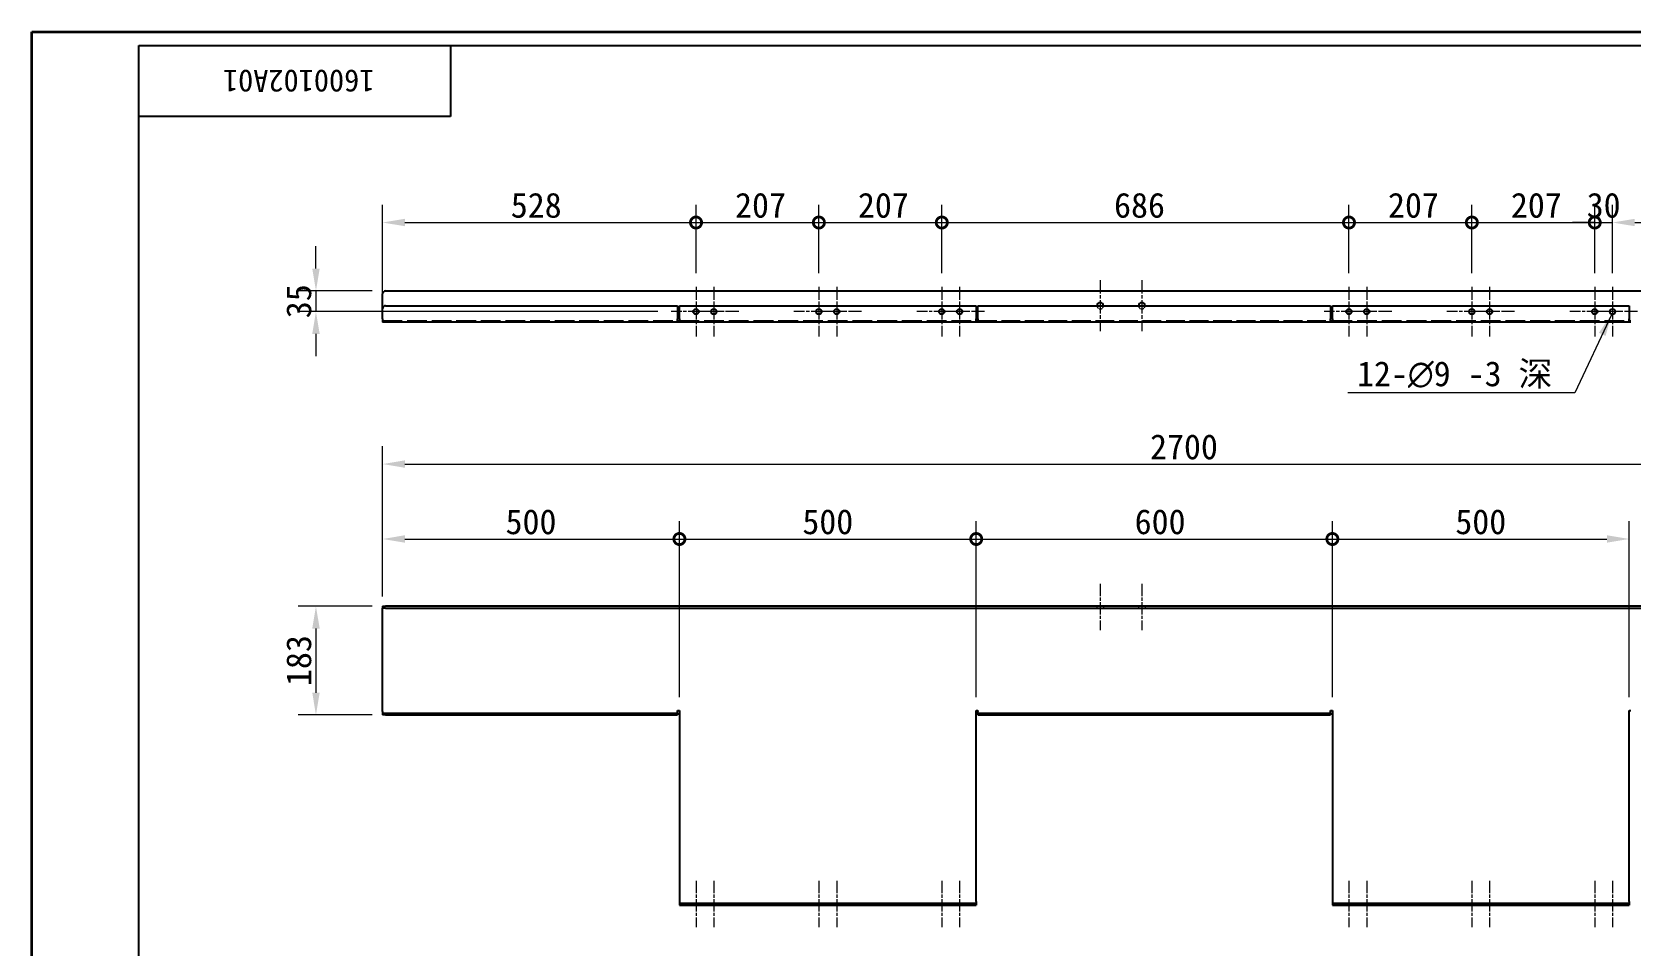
# Model space of a CAD drawing. Header units: millimetres. Extents: x 90 to 4373, y 82 to 3068.
# Drawn here: x 90 to 2782, y 1530 to 3068 of the extents above; entities that cross this region are included whole.
import ezdxf

# ---------------------------------------------------------------- set-up
doc = ezdxf.new("R2010")
doc.units = ezdxf.units.MM
doc.header["$LTSCALE"] = 15
doc.linetypes.add('CHAIN', pattern=[0.3543, 0.2362, -0.0295, 0.0591, -0.0295])
doc.linetypes.add('DASHED', pattern=[0.2067, 0.1654, -0.0413])
for name, color, linetype, lineweight, true_color in [('中心标记 (ISO)', 1, 'CHAIN', 18, 0xff0000), ('中心线 (ISO)', 1, 'CHAIN', 18, 0xff0000), ('尺寸 (ISO)', 7, 'Continuous', 18, 0x008000), ('符号 (ISO)', 7, 'Continuous', 18, 0x008000), ('隐藏 (ISO)', 5, 'DASHED', 18, 0x0000ff)]:
    doc.layers.add(name, color=color, linetype=linetype, lineweight=lineweight, true_color=true_color)
doc.layers.add('可见 (ISO)', color=7, linetype='Continuous', lineweight=25)
doc.layers.add('图框 (ISO)', color=7, linetype='Continuous', lineweight=35)
doc.styles.add('文本样式74', font='SimSun.ttf')
doc.styles.add('最新国标', font='simfang.ttf')
doc.dimstyles.new('默认 (GB)', dxfattribs={"dimscale": 15, "dimtxt": 2.8, "dimasz": 2.5, "dimexe": 2, "dimexo": 1.5, "dimgap": 0.5, "dimtad": 1, "dimtoh": 1, "dimdsep": 46, "dimtxsty": '最新国标', "dimcen": 0.09, "dimdle": 10, "dimclrd": 256, "dimclre": 256, "dimclrt": 256, "dimaunit": 1, "dimadec": 3, "dimazin": 2, "dimtfac": 0.535714, "dimtdec": 3, "dimtmove": 0, "dimatfit": 3, "dimfxl": 0, "dimtolj": 1, "dimlwd": -1, "dimlwe": -1, "dimarcsym": 0})
doc.dimstyles.new('默认 (GB)$7', dxfattribs={"dimscale": 15, "dimtxt": 2.8, "dimasz": 2.5, "dimexe": 2, "dimexo": 1.5, "dimgap": 0.5, "dimtad": 1, "dimtoh": 1, "dimdsep": 46, "dimtxsty": '最新国标', "dimcen": 0.09, "dimdle": 10, "dimclrd": 256, "dimclre": 256, "dimclrt": 256, "dimaunit": 1, "dimadec": 3, "dimazin": 2, "dimtfac": 0.535714, "dimtdec": 3, "dimtmove": 0, "dimatfit": 3, "dimfxl": 0, "dimtolj": 1, "dimlwd": -1, "dimlwe": -1, "dimarcsym": 0})

# ---------------------------------------------------------------- blocks, each defined once
blk = doc.blocks.new('图框 最新国标')
at = {"layer": '图框 (ISO)'}
for p, q in [((6, 7), (6, 204.5)), ((6, 204.5), (291.5, 204.5))]:
    blk.add_line(p, q, dxfattribs=at)
at = {"layer": '图框 (ISO)', "color": 7, "linetype": 'Continuous', "lineweight": 25}
for p, q in [((18, 203), (290, 203)), ((18, 7), (18, 203)), ((18, 203), (290, 203)), ((53, 203), (53, 195)), ((53, 195), (18, 195))]:
    blk.add_line(p, q, dxfattribs=at)
at = {"layer": '图框 (ISO)', "style": '文本样式74'}
blk.add_attdef('零件代号_001', (44.46, 200.25), '', height=2.5, rotation=180, dxfattribs=at)
blk = doc.blocks.new('*D5')
at = {"layer": 'Defpoints', "color": 0, "transparency": 16777216}
for p in [(685.7, 2100.7), (568.4, 1917.7), (685.7, 1917.7)]:
    blk.add_point(p, dxfattribs=at)
at = {"layer": '尺寸 (ISO)', "color": 116, "true_color": 0x00803f, "transparency": 16777216}
for p, q in [((663.2, 2100.7), (538.4, 2100.7)), ((568.4, 2063.2), (568.4, 1955.2)), ((663.2, 1917.7), (538.4, 1917.7))]:
    blk.add_line(p, q, dxfattribs=at)
for points in [[(562.2, 2063.2), (574.7, 2063.2), (568.4, 2100.7)], [(562.2, 1955.2), (574.7, 1955.2), (568.4, 1917.7)]]:
    blk.add_solid(points, dxfattribs=at)
at = {"layer": '尺寸 (ISO)', "transparency": 16777216, "insert": (539.7, 2009.2), "char_height": 42, "attachment_point": 5, "rotation": 90, "style": '最新国标'}
blk.add_mtext('\\A1;183', dxfattribs=at)
blk = doc.blocks.new('_DotSmall')
at = {"color": 0, "linetype": 'ByBlock', "const_width": 0.5}
blk.add_lwpolyline([(-0.0625, 0, 1), (0.0625, 0, 1)], format="xyb", close=True, dxfattribs=at)
blk = doc.blocks.new('*D11')
at = {"layer": 'Defpoints', "color": 0, "transparency": 16777216}
for p in [(1180.7, 2213.9), (680.7, 2094.7), (1180.7, 1925.2)]:
    blk.add_point(p, dxfattribs=at)
at = {"layer": '尺寸 (ISO)', "color": 116, "true_color": 0x00803f, "transparency": 16777216}
for p, q in [((680.7, 2117.2), (680.7, 2243.9)), ((1180.7, 1947.7), (1180.7, 2243.9)), ((718.2, 2213.9), (1180.7, 2213.9))]:
    blk.add_line(p, q, dxfattribs=at)
blk.add_solid([(718.2, 2220.2), (718.2, 2207.7), (680.7, 2213.9)], dxfattribs=at)
at = {"layer": '尺寸 (ISO)', "color": 116, "true_color": 0x00803f, "transparency": 16777216, "xscale": 37.5, "yscale": 37.5, "zscale": 37.5}
blk.add_blockref('_DotSmall', (1180.7, 2213.9), dxfattribs=at)
at = {"layer": '尺寸 (ISO)', "transparency": 16777216, "insert": (930.7, 2242.7), "char_height": 42, "attachment_point": 5, "style": '最新国标'}
blk.add_mtext('\\A1;500', dxfattribs=at)
blk = doc.blocks.new('*D13')
at = {"layer": 'Defpoints', "color": 0, "transparency": 16777216}
for p in [(1680.7, 2213.9), (1180.7, 1925.2), (1680.7, 1925.2)]:
    blk.add_point(p, dxfattribs=at)
at = {"layer": '尺寸 (ISO)', "color": 116, "true_color": 0x00803f, "transparency": 16777216}
for p, q in [((1180.7, 1947.7), (1180.7, 2243.9)), ((1680.7, 1947.7), (1680.7, 2243.9)), ((1180.7, 2213.9), (1680.7, 2213.9))]:
    blk.add_line(p, q, dxfattribs=at)
at = {"layer": '尺寸 (ISO)', "color": 116, "true_color": 0x00803f, "transparency": 16777216, "xscale": 37.5, "yscale": 37.5, "zscale": 37.5, "rotation": 180}
blk.add_blockref('_DotSmall', (1180.7, 2213.9), dxfattribs=at)
at = {"layer": '尺寸 (ISO)', "color": 116, "true_color": 0x00803f, "transparency": 16777216, "xscale": 37.5, "yscale": 37.5, "zscale": 37.5}
blk.add_blockref('_DotSmall', (1680.7, 2213.9), dxfattribs=at)
at = {"layer": '尺寸 (ISO)', "transparency": 16777216, "insert": (1430.7, 2242.7), "char_height": 42, "attachment_point": 5, "style": '最新国标'}
blk.add_mtext('\\A1;500', dxfattribs=at)
blk = doc.blocks.new('*D14')
at = {"layer": 'Defpoints', "color": 0, "transparency": 16777216}
for p in [(2280.7, 2213.9), (1680.7, 1925.2), (2280.7, 1925.2)]:
    blk.add_point(p, dxfattribs=at)
at = {"layer": '尺寸 (ISO)', "color": 116, "true_color": 0x00803f, "transparency": 16777216}
for p, q in [((1680.7, 1947.7), (1680.7, 2243.9)), ((2280.7, 1947.7), (2280.7, 2243.9)), ((1680.7, 2213.9), (2280.7, 2213.9))]:
    blk.add_line(p, q, dxfattribs=at)
at = {"layer": '尺寸 (ISO)', "color": 116, "true_color": 0x00803f, "transparency": 16777216, "xscale": 37.5, "yscale": 37.5, "zscale": 37.5, "rotation": 180}
blk.add_blockref('_DotSmall', (1680.7, 2213.9), dxfattribs=at)
at = {"layer": '尺寸 (ISO)', "color": 116, "true_color": 0x00803f, "transparency": 16777216, "xscale": 37.5, "yscale": 37.5, "zscale": 37.5}
blk.add_blockref('_DotSmall', (2280.7, 2213.9), dxfattribs=at)
at = {"layer": '尺寸 (ISO)', "transparency": 16777216, "insert": (1990.5, 2242.7), "char_height": 42, "attachment_point": 5, "style": '最新国标'}
blk.add_mtext('\\A1;600', dxfattribs=at)
blk = doc.blocks.new('*D15')
at = {"layer": 'Defpoints', "color": 0, "transparency": 16777216}
for p in [(2780.7, 2213.9), (2280.7, 1925.2), (2780.7, 1925.2)]:
    blk.add_point(p, dxfattribs=at)
at = {"layer": '尺寸 (ISO)', "color": 116, "true_color": 0x00803f, "transparency": 16777216}
for p, q in [((2280.7, 1947.7), (2280.7, 2243.9)), ((2780.7, 1947.7), (2780.7, 2243.9)), ((2280.7, 2213.9), (2743.2, 2213.9))]:
    blk.add_line(p, q, dxfattribs=at)
blk.add_solid([(2743.2, 2220.2), (2743.2, 2207.7), (2780.7, 2213.9)], dxfattribs=at)
at = {"layer": '尺寸 (ISO)', "color": 116, "true_color": 0x00803f, "transparency": 16777216, "xscale": 37.5, "yscale": 37.5, "zscale": 37.5, "rotation": 180}
blk.add_blockref('_DotSmall', (2280.7, 2213.9), dxfattribs=at)
at = {"layer": '尺寸 (ISO)', "transparency": 16777216, "insert": (2530.7, 2242.7), "char_height": 42, "attachment_point": 5, "style": '最新国标'}
blk.add_mtext('\\A1;500', dxfattribs=at)
blk = doc.blocks.new('*D16')
at = {"layer": 'Defpoints', "color": 0, "transparency": 16777216}
for p in [(1208.7, 2746.7), (1208.7, 2638.7), (680.7, 2601.7)]:
    blk.add_point(p, dxfattribs=at)
at = {"layer": '尺寸 (ISO)', "color": 116, "true_color": 0x00803f, "transparency": 16777216}
for p, q in [((680.7, 2624.2), (680.7, 2776.7)), ((1208.7, 2661.2), (1208.7, 2776.7)), ((718.2, 2746.7), (1208.7, 2746.7))]:
    blk.add_line(p, q, dxfattribs=at)
blk.add_solid([(718.2, 2753), (718.2, 2740.5), (680.7, 2746.7)], dxfattribs=at)
at = {"layer": '尺寸 (ISO)', "color": 116, "true_color": 0x00803f, "transparency": 16777216, "xscale": 37.5, "yscale": 37.5, "zscale": 37.5}
blk.add_blockref('_DotSmall', (1208.7, 2746.7), dxfattribs=at)
at = {"layer": '尺寸 (ISO)', "transparency": 16777216, "insert": (939.5, 2775.5), "char_height": 42, "attachment_point": 5, "style": '最新国标'}
blk.add_mtext('\\A1;528', dxfattribs=at)
blk = doc.blocks.new('*D17')
at = {"layer": 'Defpoints', "color": 0, "transparency": 16777216}
for p in [(1415.7, 2746.7), (1208.7, 2638.7), (1415.7, 2638.7)]:
    blk.add_point(p, dxfattribs=at)
at = {"layer": '尺寸 (ISO)', "color": 116, "true_color": 0x00803f, "transparency": 16777216}
for p, q in [((1208.7, 2661.2), (1208.7, 2776.7)), ((1415.7, 2661.2), (1415.7, 2776.7)), ((1208.7, 2746.7), (1415.7, 2746.7))]:
    blk.add_line(p, q, dxfattribs=at)
at = {"layer": '尺寸 (ISO)', "color": 116, "true_color": 0x00803f, "transparency": 16777216, "xscale": 37.5, "yscale": 37.5, "zscale": 37.5, "rotation": 180}
blk.add_blockref('_DotSmall', (1208.7, 2746.7), dxfattribs=at)
at = {"layer": '尺寸 (ISO)', "color": 116, "true_color": 0x00803f, "transparency": 16777216, "xscale": 37.5, "yscale": 37.5, "zscale": 37.5}
blk.add_blockref('_DotSmall', (1415.7, 2746.7), dxfattribs=at)
at = {"layer": '尺寸 (ISO)', "transparency": 16777216, "insert": (1317.3, 2775.5), "char_height": 42, "attachment_point": 5, "style": '最新国标'}
blk.add_mtext('\\A1;207', dxfattribs=at)
blk = doc.blocks.new('*D18')
at = {"layer": 'Defpoints', "color": 0, "transparency": 16777216}
for p in [(1622.7, 2746.7), (1415.7, 2638.7), (1622.7, 2638.7)]:
    blk.add_point(p, dxfattribs=at)
at = {"layer": '尺寸 (ISO)', "color": 116, "true_color": 0x00803f, "transparency": 16777216}
for p, q in [((1415.7, 2661.2), (1415.7, 2776.7)), ((1622.7, 2661.2), (1622.7, 2776.7)), ((1415.7, 2746.7), (1622.7, 2746.7))]:
    blk.add_line(p, q, dxfattribs=at)
at = {"layer": '尺寸 (ISO)', "color": 116, "true_color": 0x00803f, "transparency": 16777216, "xscale": 37.5, "yscale": 37.5, "zscale": 37.5, "rotation": 180}
blk.add_blockref('_DotSmall', (1415.7, 2746.7), dxfattribs=at)
at = {"layer": '尺寸 (ISO)', "color": 116, "true_color": 0x00803f, "transparency": 16777216, "xscale": 37.5, "yscale": 37.5, "zscale": 37.5}
blk.add_blockref('_DotSmall', (1622.7, 2746.7), dxfattribs=at)
at = {"layer": '尺寸 (ISO)', "transparency": 16777216, "insert": (1524.3, 2775.5), "char_height": 42, "attachment_point": 5, "style": '最新国标'}
blk.add_mtext('\\A1;207', dxfattribs=at)
blk = doc.blocks.new('*D19')
at = {"layer": 'Defpoints', "color": 0, "transparency": 16777216}
for p in [(2308.7, 2746.7), (1622.7, 2638.7), (2308.7, 2638.7)]:
    blk.add_point(p, dxfattribs=at)
at = {"layer": '尺寸 (ISO)', "color": 116, "true_color": 0x00803f, "transparency": 16777216}
for p, q in [((1622.7, 2661.2), (1622.7, 2776.7)), ((2308.7, 2661.2), (2308.7, 2776.7)), ((1622.7, 2746.7), (2308.7, 2746.7))]:
    blk.add_line(p, q, dxfattribs=at)
at = {"layer": '尺寸 (ISO)', "color": 116, "true_color": 0x00803f, "transparency": 16777216, "xscale": 37.5, "yscale": 37.5, "zscale": 37.5, "rotation": 180}
blk.add_blockref('_DotSmall', (1622.7, 2746.7), dxfattribs=at)
at = {"layer": '尺寸 (ISO)', "color": 116, "true_color": 0x00803f, "transparency": 16777216, "xscale": 37.5, "yscale": 37.5, "zscale": 37.5}
blk.add_blockref('_DotSmall', (2308.7, 2746.7), dxfattribs=at)
at = {"layer": '尺寸 (ISO)', "transparency": 16777216, "insert": (1955.8, 2775.5), "char_height": 42, "attachment_point": 5, "style": '最新国标'}
blk.add_mtext('\\A1;686', dxfattribs=at)
blk = doc.blocks.new('*D20')
at = {"layer": 'Defpoints', "color": 0, "transparency": 16777216}
for p in [(2515.7, 2746.7), (2308.7, 2638.7), (2515.7, 2638.7)]:
    blk.add_point(p, dxfattribs=at)
at = {"layer": '尺寸 (ISO)', "color": 116, "true_color": 0x00803f, "transparency": 16777216}
for p, q in [((2308.7, 2661.2), (2308.7, 2776.7)), ((2515.7, 2661.2), (2515.7, 2776.7)), ((2308.7, 2746.7), (2515.7, 2746.7))]:
    blk.add_line(p, q, dxfattribs=at)
at = {"layer": '尺寸 (ISO)', "color": 116, "true_color": 0x00803f, "transparency": 16777216, "xscale": 37.5, "yscale": 37.5, "zscale": 37.5, "rotation": 180}
blk.add_blockref('_DotSmall', (2308.7, 2746.7), dxfattribs=at)
at = {"layer": '尺寸 (ISO)', "color": 116, "true_color": 0x00803f, "transparency": 16777216, "xscale": 37.5, "yscale": 37.5, "zscale": 37.5}
blk.add_blockref('_DotSmall', (2515.7, 2746.7), dxfattribs=at)
at = {"layer": '尺寸 (ISO)', "transparency": 16777216, "insert": (2417.3, 2775.5), "char_height": 42, "attachment_point": 5, "style": '最新国标'}
blk.add_mtext('\\A1;207', dxfattribs=at)
blk = doc.blocks.new('*D21')
at = {"layer": 'Defpoints', "color": 0, "transparency": 16777216}
for p in [(2722.7, 2746.7), (2515.7, 2638.7), (2722.7, 2638.7)]:
    blk.add_point(p, dxfattribs=at)
at = {"layer": '尺寸 (ISO)', "color": 116, "true_color": 0x00803f, "transparency": 16777216}
for p, q in [((2515.7, 2661.2), (2515.7, 2776.7)), ((2722.7, 2661.2), (2722.7, 2776.7)), ((2515.7, 2746.7), (2722.7, 2746.7))]:
    blk.add_line(p, q, dxfattribs=at)
at = {"layer": '尺寸 (ISO)', "color": 116, "true_color": 0x00803f, "transparency": 16777216, "xscale": 37.5, "yscale": 37.5, "zscale": 37.5, "rotation": 180}
blk.add_blockref('_DotSmall', (2515.7, 2746.7), dxfattribs=at)
at = {"layer": '尺寸 (ISO)', "color": 116, "true_color": 0x00803f, "transparency": 16777216, "xscale": 37.5, "yscale": 37.5, "zscale": 37.5}
blk.add_blockref('_DotSmall', (2722.7, 2746.7), dxfattribs=at)
at = {"layer": '尺寸 (ISO)', "transparency": 16777216, "insert": (2624.3, 2775.5), "char_height": 42, "attachment_point": 5, "style": '最新国标'}
blk.add_mtext('\\A1;207', dxfattribs=at)
blk = doc.blocks.new('*D22')
at = {"layer": 'Defpoints', "color": 0, "transparency": 16777216}
for p in [(2752.7, 2746.7), (2722.7, 2638.7), (2752.7, 2638.7)]:
    blk.add_point(p, dxfattribs=at)
at = {"layer": '尺寸 (ISO)', "color": 116, "true_color": 0x00803f, "transparency": 16777216}
for p, q in [((2722.7, 2661.2), (2722.7, 2776.7)), ((2752.7, 2661.2), (2752.7, 2776.7)), ((2722.7, 2746.7), (2685.2, 2746.7)), ((2722.7, 2746.7), (2752.7, 2746.7)), ((2790.2, 2746.7), (2827.7, 2746.7))]:
    blk.add_line(p, q, dxfattribs=at)
blk.add_solid([(2790.2, 2753), (2790.2, 2740.5), (2752.7, 2746.7)], dxfattribs=at)
at = {"layer": '尺寸 (ISO)', "color": 116, "true_color": 0x00803f, "transparency": 16777216, "xscale": 37.5, "yscale": 37.5, "zscale": 37.5}
blk.add_blockref('_DotSmall', (2722.7, 2746.7), dxfattribs=at)
at = {"layer": '尺寸 (ISO)', "transparency": 16777216, "insert": (2737.7, 2775.5), "char_height": 42, "attachment_point": 5, "style": '最新国标'}
blk.add_mtext('\\A1;30', dxfattribs=at)
blk = doc.blocks.new('*D27')
at = {"layer": 'Defpoints', "color": 0, "transparency": 16777216}
for p in [(685.7, 2631.7), (568.4, 2596.7), (1166.7, 2596.7)]:
    blk.add_point(p, dxfattribs=at)
at = {"layer": '尺寸 (ISO)', "color": 116, "true_color": 0x00803f, "transparency": 16777216}
for p, q in [((568.4, 2669.2), (568.4, 2706.7)), ((663.2, 2631.7), (538.4, 2631.7)), ((568.4, 2631.7), (568.4, 2596.7)), ((1144.2, 2596.7), (538.4, 2596.7)), ((568.4, 2559.2), (568.4, 2521.7))]:
    blk.add_line(p, q, dxfattribs=at)
for points in [[(562.2, 2669.2), (574.7, 2669.2), (568.4, 2631.7)], [(562.2, 2559.2), (574.7, 2559.2), (568.4, 2596.7)]]:
    blk.add_solid(points, dxfattribs=at)
at = {"layer": '尺寸 (ISO)', "transparency": 16777216, "insert": (539.7, 2614.2), "char_height": 42, "attachment_point": 5, "rotation": 90, "style": '最新国标'}
blk.add_mtext('\\A1;35', dxfattribs=at)
blk = doc.blocks.new('*D30')
at = {"layer": 'Defpoints', "color": 0, "transparency": 16777216}
for p in [(3380.7, 2340.1), (680.7, 2094.7), (3380.7, 2094.7)]:
    blk.add_point(p, dxfattribs=at)
at = {"layer": '尺寸 (ISO)', "color": 116, "true_color": 0x00803f, "transparency": 16777216}
for p, q in [((680.7, 2117.2), (680.7, 2370.1)), ((3380.7, 2117.2), (3380.7, 2370.1)), ((718.2, 2340.1), (3343.2, 2340.1))]:
    blk.add_line(p, q, dxfattribs=at)
for points in [[(718.2, 2346.3), (718.2, 2333.8), (680.7, 2340.1)], [(3343.2, 2346.3), (3343.2, 2333.8), (3380.7, 2340.1)]]:
    blk.add_solid(points, dxfattribs=at)
at = {"layer": '尺寸 (ISO)', "transparency": 16777216, "insert": (2030.7, 2368.8), "char_height": 42, "attachment_point": 5, "style": '最新国标'}
blk.add_mtext('\\A1;2700', dxfattribs=at)

msp = doc.modelspace()

# ---------------------------------------------------------------- linework, layer by layer
at = {"layer": '中心标记 (ISO)', "ltscale": 6.222661}
for p, q in [((1208.656, 2638.713), (1208.656, 2554.713)), ((1238.656, 2638.713), (1238.656, 2554.713)), ((1415.656, 2638.713), (1415.656, 2554.713)), ((1445.656, 2638.713), (1445.656, 2554.713)), ((1622.656, 2638.713), (1622.656, 2554.713)), ((1652.656, 2638.713), (1652.656, 2554.713)), ((2308.656, 2638.713), (2308.656, 2554.713)), ((2338.656, 2638.713), (2338.656, 2554.713)), ((2515.656, 2638.713), (2515.656, 2554.713)), ((2545.656, 2638.713), (2545.656, 2554.713)), ((2722.656, 2638.713), (2722.656, 2554.713)), ((2752.656, 2638.713), (2752.656, 2554.713)), ((1250.656, 2596.713), (1166.656, 2596.713)), ((1280.656, 2596.713), (1196.656, 2596.713)), ((1457.656, 2596.713), (1373.656, 2596.713)), ((1487.656, 2596.713), (1403.656, 2596.713)), ((1664.656, 2596.713), (1580.656, 2596.713)), ((1694.656, 2596.713), (1610.656, 2596.713)), ((2350.656, 2596.713), (2266.656, 2596.713)), ((2380.656, 2596.713), (2296.656, 2596.713)), ((2557.656, 2596.713), (2473.656, 2596.713)), ((2587.656, 2596.713), (2503.656, 2596.713)), ((2764.656, 2596.713), (2680.656, 2596.713)), ((2794.656, 2596.713), (2710.656, 2596.713))]:
    msp.add_line(p, q, dxfattribs=at)
at = {"layer": '中心标记 (ISO)', "ltscale": 6.370822}
for p, q in [((1889.656, 2649.713), (1889.656, 2563.713)), ((1959.656, 2649.713), (1959.656, 2563.713)), ((1932.656, 2606.713), (1846.656, 2606.713)), ((2002.656, 2606.713), (1916.656, 2606.713))]:
    msp.add_line(p, q, dxfattribs=at)
at = {"layer": '中心线 (ISO)', "ltscale": 5.778179}
for p, q in [((1889.656, 2138.202), (1889.656, 2060.202)), ((1959.656, 2138.202), (1959.656, 2060.202)), ((1208.656, 1638.202), (1208.656, 1560.202)), ((1238.656, 1638.202), (1238.656, 1560.202)), ((1415.656, 1638.202), (1415.656, 1560.202)), ((1445.656, 1638.202), (1445.656, 1560.202)), ((1622.656, 1638.202), (1622.656, 1560.202)), ((1652.656, 1638.202), (1652.656, 1560.202)), ((2308.656, 1638.202), (2308.656, 1560.202)), ((2338.656, 1638.202), (2338.656, 1560.202)), ((2515.656, 1638.202), (2515.656, 1560.202)), ((2545.656, 1638.202), (2545.656, 1560.202)), ((2722.656, 1638.202), (2722.656, 1560.202)), ((2752.656, 1638.202), (2752.656, 1560.202))]:
    msp.add_line(p, q, dxfattribs=at)
at = {"layer": '可见 (ISO)'}
for p, q in [((680.656, 2601.713), (680.656, 2626.713)), ((685.656, 2631.713), (3375.656, 2631.713)), ((680.656, 2584.713), (680.656, 2601.713)), ((680.656, 2584.713), (680.656, 2578.713)), ((685.656, 2606.713), (1177.656, 2606.713)), ((1177.656, 2606.713), (1177.656, 2584.713)), ((1177.656, 2578.713), (1177.656, 2584.713)), ((1180.656, 2584.713), (1180.656, 2606.713)), ((1180.656, 2606.713), (1680.656, 2606.713)), ((1180.656, 2584.713), (1180.656, 2578.713)), ((1680.656, 2606.713), (1680.656, 2584.713)), ((1680.656, 2578.713), (1680.656, 2584.713)), ((1683.656, 2584.713), (1683.656, 2606.713)), ((1683.656, 2606.713), (2277.656, 2606.713)), ((1683.656, 2584.713), (1683.656, 2578.713)), ((2277.656, 2606.713), (2277.656, 2584.713)), ((2277.656, 2578.713), (2277.656, 2584.713)), ((2280.656, 2584.713), (2280.656, 2606.713)), ((2280.656, 2606.713), (2780.656, 2606.713)), ((2280.656, 2584.713), (2280.656, 2578.713)), ((2780.656, 2606.713), (2780.656, 2584.713)), ((2780.656, 2578.713), (2780.656, 2584.713)), ((1177.656, 2578.713), (680.656, 2578.713)), ((1177.656, 2581.713), (1180.656, 2581.713)), ((1180.656, 2578.713), (1177.656, 2578.713)), ((1680.656, 2578.713), (1180.656, 2578.713)), ((1680.656, 2581.713), (1683.656, 2581.713)), ((1683.656, 2578.713), (1680.656, 2578.713)), ((2277.656, 2578.713), (1683.656, 2578.713)), ((2277.656, 2581.713), (2280.656, 2581.713)), ((2280.656, 2578.713), (2277.656, 2578.713)), ((2780.656, 2578.713), (2280.656, 2578.713)), ((2780.656, 2581.713), (2783.656, 2581.713)), ((2783.656, 2578.713), (2780.656, 2578.713)), ((680.656, 2100.702), (685.656, 2100.702)), ((680.656, 2100.702), (680.656, 2097.702)), ((3375.656, 2100.702), (685.656, 2100.702)), ((685.656, 2097.702), (680.656, 2097.702)), ((680.656, 2094.702), (680.656, 2097.702)), ((680.656, 1923.702), (680.656, 2094.702)), ((685.656, 2097.702), (3375.656, 2097.702)), ((680.656, 1923.702), (680.656, 1920.702)), ((680.656, 1920.702), (685.656, 1920.702)), ((680.656, 1920.702), (680.656, 1917.702)), ((685.656, 1917.702), (680.656, 1917.702)), ((685.656, 1920.702), (1177.656, 1920.702)), ((685.656, 1917.702), (1177.656, 1917.702)), ((1177.656, 1923.702), (1177.656, 1925.202)), ((1177.656, 1925.202), (1180.656, 1925.202)), ((1177.656, 1920.702), (1177.656, 1923.702)), ((1177.656, 1920.702), (1177.656, 1917.702)), ((1180.656, 1925.202), (1180.656, 1603.702)), ((1680.656, 1925.202), (1683.656, 1925.202)), ((1680.656, 1603.702), (1680.656, 1925.202)), ((1683.656, 1925.202), (1683.656, 1923.702)), ((1683.656, 1920.702), (1683.656, 1923.702)), ((1683.656, 1920.702), (2277.656, 1920.702)), ((1683.656, 1920.702), (1683.656, 1917.702)), ((1683.656, 1917.702), (2277.656, 1917.702)), ((2277.656, 1923.702), (2277.656, 1925.202)), ((2277.656, 1925.202), (2280.656, 1925.202)), ((2277.656, 1920.702), (2277.656, 1923.702)), ((2277.656, 1920.702), (2277.656, 1917.702)), ((2280.656, 1925.202), (2280.656, 1603.702)), ((2780.656, 1603.702), (2780.656, 1925.202)), ((2780.656, 1925.202), (2783.656, 1925.202)), ((1180.656, 1603.702), (1180.656, 1600.702)), ((1180.656, 1600.702), (1680.656, 1600.702)), ((1180.656, 1600.702), (1180.656, 1597.702)), ((1180.656, 1597.702), (1680.656, 1597.702)), ((1680.656, 1603.702), (1680.656, 1600.702)), ((1680.656, 1600.702), (1680.656, 1597.702)), ((2280.656, 1603.702), (2280.656, 1600.702)), ((2280.656, 1600.702), (2780.656, 1600.702)), ((2280.656, 1600.702), (2280.656, 1597.702)), ((2280.656, 1597.702), (2780.656, 1597.702)), ((2780.656, 1603.702), (2780.656, 1600.702)), ((2780.656, 1600.702), (2780.656, 1597.702))]:
    msp.add_line(p, q, dxfattribs=at)
for centre in [(1208.656, 2596.713), (1238.656, 2596.713), (1415.656, 2596.713), (1445.656, 2596.713), (1622.656, 2596.713), (1652.656, 2596.713), (2308.656, 2596.713), (2338.656, 2596.713), (2515.656, 2596.713), (2545.656, 2596.713), (2722.656, 2596.713), (2752.656, 2596.713)]:
    msp.add_circle(centre, 4.5, dxfattribs=at)
for centre, radius, start in [((685.656, 2626.713), 5, 90), ((1889.656, 2606.713), 5.5, 0), ((1959.656, 2606.713), 5.5, 0), ((685.656, 2601.713), 5, 90)]:
    msp.add_arc(centre, radius, start, 180, dxfattribs=at)
at = {"layer": '隐藏 (ISO)', "ltscale": 13.358061}
msp.add_line((680.656, 2581.713), (1177.656, 2581.713), dxfattribs=at)
at = {"layer": '隐藏 (ISO)', "ltscale": 13.438693}
for p, q in [((1180.656, 2581.713), (1680.656, 2581.713)), ((2280.656, 2581.713), (2780.656, 2581.713))]:
    msp.add_line(p, q, dxfattribs=at)
at = {"layer": '隐藏 (ISO)', "ltscale": 12.772134}
msp.add_line((1683.656, 2581.713), (2277.656, 2581.713), dxfattribs=at)
at = {"layer": '隐藏 (ISO)', "ltscale": 0.380839}
for p, q in [((1884.156, 2100.702), (1884.156, 2097.702)), ((1895.156, 2100.702), (1895.156, 2097.702)), ((1954.156, 2100.702), (1954.156, 2097.702)), ((1965.156, 2100.702), (1965.156, 2097.702)), ((1204.156, 1600.702), (1204.156, 1597.702)), ((1213.156, 1600.702), (1213.156, 1597.702)), ((1234.156, 1600.702), (1234.156, 1597.702)), ((1243.156, 1600.702), (1243.156, 1597.702)), ((1411.156, 1600.702), (1411.156, 1597.702)), ((1420.156, 1600.702), (1420.156, 1597.702)), ((1441.156, 1600.702), (1441.156, 1597.702)), ((1450.156, 1600.702), (1450.156, 1597.702)), ((1618.156, 1600.702), (1618.156, 1597.702)), ((1627.156, 1600.702), (1627.156, 1597.702)), ((1648.156, 1600.702), (1648.156, 1597.702)), ((1657.156, 1600.702), (1657.156, 1597.702)), ((2304.156, 1600.702), (2304.156, 1597.702)), ((2313.156, 1600.702), (2313.156, 1597.702)), ((2334.156, 1600.702), (2334.156, 1597.702)), ((2343.156, 1600.702), (2343.156, 1597.702)), ((2511.156, 1600.702), (2511.156, 1597.702)), ((2520.156, 1600.702), (2520.156, 1597.702)), ((2541.156, 1600.702), (2541.156, 1597.702)), ((2550.156, 1600.702), (2550.156, 1597.702)), ((2718.156, 1600.702), (2718.156, 1597.702)), ((2727.156, 1600.702), (2727.156, 1597.702)), ((2748.156, 1600.702), (2748.156, 1597.702)), ((2757.156, 1600.702), (2757.156, 1597.702))]:
    msp.add_line(p, q, dxfattribs=at)
at = {"layer": '隐藏 (ISO)', "ltscale": 2.193953}
for centre in [(1889.656, 2606.713), (1959.656, 2606.713)]:
    msp.add_arc(centre, 5.5, 180, 0, dxfattribs=at)

# ---------------------------------------------------------------- block references
at = {"xscale": 15, "yscale": 15, "zscale": 15}
msp.add_blockref('图框 最新国标', (0, 0), dxfattribs=at).add_auto_attribs({'零件代号_001': '1600102A01'})

# ---------------------------------------------------------------- texts
at = {"layer": '符号 (ISO)', "insert": (2651.565, 2466.777), "char_height": 42, "width": 365.06806, "attachment_point": 9, "line_spacing_factor": 0.49, "style": '最新国标'}
msp.add_mtext('12-\\fAIGDT|b0|i0;{\\H42.0000;n}\\fFangSong|b0|i0;{\\H42.0000;9 -3 深}', dxfattribs=at)

# ---------------------------------------------------------------- dimensions: what is measured, and where the dimension line sits
at = {"layer": '尺寸 (ISO)', "color": 116, "true_color": 0x00803f}
for base, p1, p2, angle, override, picture, middle in [((1208.656, 2746.713), (680.656, 2601.713), (1208.656, 2638.713), 180, {"dimgap": 0.5, "dimtoh": 0, "dimdec": 2, "dimblk2": 'DotSmall', "dimsah": 1, "dimdle": 0, "dimtol": 0, "dimlim": 0, "dimtp": 0, "dimtm": 0, "dimtdec": 3, "dimtofl": 0, "dimatfit": 1}, '*D16', (939.506, 2746.713)), ((1415.656, 2746.713), (1208.656, 2638.713), (1415.656, 2638.713), 180, {"dimgap": 0.5, "dimtoh": 0, "dimdec": 2, "dimblk1": 'DotSmall', "dimblk2": 'DotSmall', "dimsah": 1, "dimdle": 0, "dimtol": 0, "dimlim": 0, "dimtp": 0, "dimtm": 0, "dimtdec": 3, "dimtofl": 0, "dimatfit": 1}, '*D17', (1317.306, 2746.713)), ((1622.656, 2746.713), (1415.656, 2638.713), (1622.656, 2638.713), 180, {"dimgap": 0.5, "dimtoh": 0, "dimdec": 2, "dimblk1": 'DotSmall', "dimblk2": 'DotSmall', "dimsah": 1, "dimdle": 0, "dimtol": 0, "dimlim": 0, "dimtp": 0, "dimtm": 0, "dimtdec": 3, "dimtofl": 0, "dimatfit": 1}, '*D18', (1524.306, 2746.713)), ((2308.656, 2746.713), (1622.656, 2638.713), (2308.656, 2638.713), 180, {"dimgap": 0.5, "dimtoh": 0, "dimdec": 2, "dimblk1": 'DotSmall', "dimblk2": 'DotSmall', "dimsah": 1, "dimdle": 0, "dimtol": 0, "dimlim": 0, "dimtp": 0, "dimtm": 0, "dimtdec": 3, "dimtofl": 0, "dimatfit": 1}, '*D19', (1955.806, 2746.713)), ((2515.656, 2746.713), (2308.656, 2638.713), (2515.656, 2638.713), 180, {"dimgap": 0.5, "dimtoh": 0, "dimdec": 2, "dimblk1": 'DotSmall', "dimblk2": 'DotSmall', "dimsah": 1, "dimdle": 0, "dimtol": 0, "dimlim": 0, "dimtp": 0, "dimtm": 0, "dimtdec": 3, "dimtofl": 0, "dimatfit": 1}, '*D20', (2417.306, 2746.713)), ((2722.656, 2746.713), (2515.656, 2638.713), (2722.656, 2638.713), 180, {"dimgap": 0.5, "dimtoh": 0, "dimdec": 2, "dimblk1": 'DotSmall', "dimblk2": 'DotSmall', "dimsah": 1, "dimdle": 0, "dimtol": 0, "dimlim": 0, "dimtp": 0, "dimtm": 0, "dimtdec": 3, "dimtofl": 0, "dimatfit": 1}, '*D21', (2624.306, 2746.713)), ((2752.656, 2746.713), (2722.656, 2638.713), (2752.656, 2638.713), 180, {"dimgap": 0.5, "dimtoh": 0, "dimdec": 2, "dimblk1": 'DotSmall', "dimsah": 1, "dimdle": 0, "dimtol": 0, "dimlim": 0, "dimtp": 0, "dimtm": 0, "dimtdec": 3, "dimtofl": 1, "dimatfit": 1}, '*D22', (2737.656, 2746.713)), ((568.415, 2596.713), (685.656, 2631.713), (1166.656, 2596.713), 270, {"dimgap": 0.5, "dimtoh": 0, "dimdec": 2, "dimtol": 0, "dimlim": 0, "dimtp": 0, "dimtm": 0, "dimtdec": 3, "dimtofl": 1, "dimatfit": 1}, '*D27', (568.415, 2614.213)), ((1180.656, 2213.932), (680.656, 2094.702), (1180.656, 1925.202), 180, {"dimgap": 0.5, "dimtoh": 0, "dimdec": 2, "dimblk2": 'DotSmall', "dimsah": 1, "dimdle": 0, "dimtol": 0, "dimlim": 0, "dimtp": 0, "dimtm": 0, "dimtdec": 3, "dimtofl": 0, "dimatfit": 1}, '*D11', (930.656, 2213.932)), ((1680.656, 2213.932), (1180.656, 1925.202), (1680.656, 1925.202), 180, {"dimgap": 0.5, "dimtoh": 0, "dimdec": 2, "dimblk1": 'DotSmall', "dimblk2": 'DotSmall', "dimsah": 1, "dimdle": 0, "dimtol": 0, "dimlim": 0, "dimtp": 0, "dimtm": 0, "dimtdec": 3, "dimtofl": 0, "dimatfit": 1}, '*D13', (1430.656, 2213.932)), ((2280.656, 2213.932), (1680.656, 1925.202), (2280.656, 1925.202), 180, {"dimgap": 0.5, "dimtoh": 0, "dimdec": 2, "dimblk1": 'DotSmall', "dimblk2": 'DotSmall', "dimsah": 1, "dimdle": 0, "dimtol": 0, "dimlim": 0, "dimtp": 0, "dimtm": 0, "dimtdec": 3, "dimtofl": 0, "dimatfit": 1}, '*D14', (1990.52, 2213.932)), ((2780.656, 2213.932), (2280.656, 1925.202), (2780.656, 1925.202), 180, {"dimgap": 0.5, "dimtoh": 0, "dimdec": 2, "dimblk1": 'DotSmall', "dimsah": 1, "dimdle": 0, "dimtol": 0, "dimlim": 0, "dimtp": 0, "dimtm": 0, "dimtdec": 3, "dimtofl": 0, "dimatfit": 1}, '*D15', (2530.656, 2213.932)), ((568.415, 1917.702), (685.656, 2100.702), (685.656, 1917.702), 90, {"dimgap": 0.5, "dimtoh": 0, "dimdec": 2, "dimtol": 0, "dimlim": 0, "dimtp": 0, "dimtm": 0, "dimtdec": 3, "dimtofl": 0, "dimatfit": 1}, '*D5', (568.415, 2009.202))]:
    dim = msp.add_linear_dim(base=base, p1=p1, p2=p2, angle=angle, dimstyle='默认 (GB)', override=override, dxfattribs=at)
    dim.commit()
    dim.dimension.update_dxf_attribs({"geometry": picture, "text_midpoint": middle, "dimtype": 160})
dim = msp.add_linear_dim(base=(3380.656, 2340.087), p1=(680.656, 2094.702), p2=(3380.656, 2094.702), dimstyle='默认 (GB)', override={"dimgap": 0.5, "dimtoh": 0, "dimdec": 2, "dimtol": 0, "dimlim": 0, "dimtp": 0, "dimtm": 0, "dimtdec": 3, "dimtofl": 0, "dimatfit": 1}, dxfattribs=at)
dim.commit()
dim.dimension.update_dxf_attribs({"geometry": '*D30', "text_midpoint": (2030.656, 2340.087), "dimtype": 160})

# ---------------------------------------------------------------- leaders
at = {"layer": '符号 (ISO)', "annotation_type": 0, "has_hookline": 1, "hookline_direction": 1, "text_width": 345.015}
msp.add_leader([(2751.248, 2592.439), (2689.065, 2459.777), (2651.565, 2459.777)], dimstyle='默认 (GB)$7', override={"dimgap": 0, "dimtad": 1}, dxfattribs=at)

doc.saveas('drawing.dxf')
